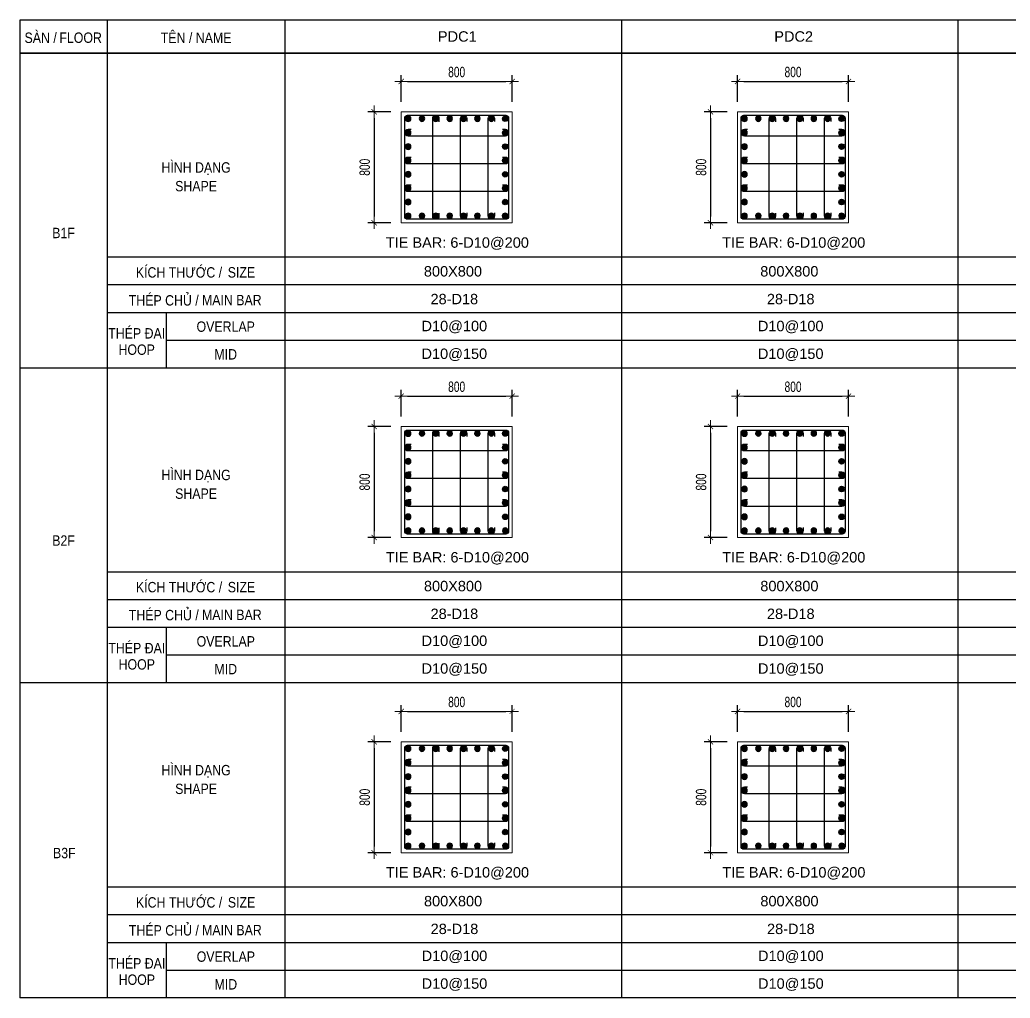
# Model space of a CAD drawing. Header units: millimetres. Extents: x 49323 to 598907, y -6102 to 181761.
# Drawn here: x 568875 to 576018, y 157874 to 164928 of the extents above; entities that cross this region are included whole.
import ezdxf
from ezdxf.enums import TextEntityAlignment as Align

# ---------------------------------------------------------------- set-up
doc = ezdxf.new("R2010")
doc.units = ezdxf.units.MM
doc.linetypes.add('CENTER2', pattern=[1.125, 0.75, -0.125, 0.125, -0.125])
doc.layers.get('Defpoints').update_dxf_attribs({"color": 151, "lineweight": 9})
for name, color, linetype in [('2', 2, 'Continuous'), ('CEN', 1, 'CENTER2'), ('STL', 3, 'Continuous'), ('TIT1', 3, 'Continuous')]:
    doc.layers.add(name, color=color, linetype=linetype)
for name, color, linetype, lineweight in [('NDC_S_CONTINUOUS', 3, 'Continuous', 20), ('NDC_S_DIM', 1, 'Continuous', 15), ('NDC_S_VN TEXT', 7, 'Continuous', 20)]:
    doc.layers.add(name, color=color, linetype=linetype, lineweight=lineweight)
doc.styles.add('NDC_ARIAL', font='arial.ttf', dxfattribs={"width": 0.85})
doc.styles.add('NDC_DIM', font='', dxfattribs={"width": 0.75})
doc.styles.get('NDC_DIM').set_extended_font_data('Dotum')
doc.dimstyles.new('NDC_dim_30', dxfattribs={"dimscale": 30, "dimtxt": 2.5, "dimasz": 1.5, "dimexe": 1.5, "dimexo": 2.5, "dimgap": 1, "dimtad": 1, "dimdec": 0, "dimzin": 0, "dimdsep": 46, "dimtxsty": 'NDC_DIM', "dimblk": 'DIMMARK', "dimcen": 0.09, "dimdle": 1.2, "dimclrd": 1, "dimclre": 1, "dimclrt": 3, "dimadec": 0, "dimazin": 0, "dimtfac": 1, "dimtdec": 0, "dimtix": 1, "dimtofl": 0, "dimtmove": 0, "dimatfit": 3, "dimfxl": 8, "dimfxlon": 1, "dimtolj": 1, "dimtzin": 0, "dimarcsym": 0})

# ---------------------------------------------------------------- blocks, each defined once
blk = doc.blocks.new('8')
at = {"layer": '2'}
blk.add_hatch(color=256, dxfattribs=at).paths.add_polyline_path([(20, 0, 0.386127), (1.9, 19.9), (-1.9, 19.9, 0.386127), (-20, 0, 1)])
blk.add_circle((0, 0), 20, dxfattribs=at)
blk = doc.blocks.new('5')
at = {"layer": 'CEN', "rotation": 180}
blk.add_blockref('8', (0, 0), dxfattribs=at)
blk = doc.blocks.new('DIMMARK')
at = {"layer": 'NDC_S_DIM', "color": 1}
blk.add_line((-1.5, 0), (1, 0), dxfattribs=at)
at = {"layer": 'NDC_S_DIM', "color": 2, "const_width": 0.1}
blk.add_lwpolyline([(-0.42, -0.42), (0.42, 0.42)], dxfattribs=at)
blk = doc.blocks.new('*D766')
at = {"layer": 'Defpoints', "color": 0, "ltscale": 40, "transparency": 16777216}
for p in [(572426.1, 159941.6), (571626.1, 159720.2), (572426.1, 159720.2)]:
    blk.add_point(p, dxfattribs=at)
at = {"layer": 'NDC_S_DIM', "color": 1, "lineweight": -2, "ltscale": 40, "transparency": 16777216}
for p, q in [((571626.1, 159795.2), (571626.1, 159986.6)), ((571671.1, 159941.6), (572381.1, 159941.6)), ((572426.1, 159795.2), (572426.1, 159986.6))]:
    blk.add_line(p, q, dxfattribs=at)
at = {"layer": 'NDC_S_DIM', "color": 1, "lineweight": -2, "ltscale": 40, "transparency": 16777216, "xscale": 45, "yscale": 45, "zscale": 45, "rotation": 180}
blk.add_blockref('DIMMARK', (571626.1, 159941.6), dxfattribs=at)
at = {"layer": 'NDC_S_DIM', "color": 1, "lineweight": -2, "ltscale": 40, "transparency": 16777216, "xscale": 45, "yscale": 45, "zscale": 45}
blk.add_blockref('DIMMARK', (572426.1, 159941.6), dxfattribs=at)
at = {"layer": 'NDC_S_DIM', "color": 3, "ltscale": 40, "transparency": 16777216, "insert": (572026.1, 160009.2), "char_height": 75, "attachment_point": 5, "style": 'NDC_DIM'}
blk.add_mtext('\\A1;800', dxfattribs=at)
blk = doc.blocks.new('*D767')
at = {"layer": 'Defpoints', "color": 0, "ltscale": 40, "transparency": 16777216}
for p in [(571626.1, 159722.8), (571430.7, 158922.8), (571626.1, 158922.8)]:
    blk.add_point(p, dxfattribs=at)
at = {"layer": 'NDC_S_DIM', "color": 1, "lineweight": -2, "ltscale": 40, "transparency": 16777216}
for p, q in [((571551.1, 159722.8), (571385.7, 159722.8)), ((571430.7, 159677.8), (571430.7, 158967.8)), ((571551.1, 158922.8), (571385.7, 158922.8))]:
    blk.add_line(p, q, dxfattribs=at)
at = {"layer": 'NDC_S_DIM', "color": 1, "lineweight": -2, "ltscale": 40, "transparency": 16777216, "xscale": 45, "yscale": 45, "zscale": 45}
for p, rotation in [((571430.7, 159722.8), 90), ((571430.7, 158922.8), 270)]:
    blk.add_blockref('DIMMARK', p, dxfattribs=dict(at, rotation=rotation))
at = {"layer": 'NDC_S_DIM', "color": 3, "ltscale": 40, "transparency": 16777216, "insert": (571363.2, 159322.8), "char_height": 75, "attachment_point": 5, "rotation": 90, "style": 'NDC_DIM'}
blk.add_mtext('\\A1;800', dxfattribs=at)
blk = doc.blocks.new('*D786')
at = {"layer": 'Defpoints', "color": 0, "ltscale": 40, "transparency": 16777216}
for p in [(572426.1, 162214.5), (571626.1, 161993.1), (572426.1, 161993.1)]:
    blk.add_point(p, dxfattribs=at)
at = {"layer": 'NDC_S_DIM', "color": 1, "lineweight": -2, "ltscale": 40, "transparency": 16777216}
for p, q in [((571626.1, 162068.1), (571626.1, 162259.5)), ((572426.1, 162068.1), (572426.1, 162259.5)), ((571671.1, 162214.5), (572381.1, 162214.5))]:
    blk.add_line(p, q, dxfattribs=at)
at = {"layer": 'NDC_S_DIM', "color": 1, "lineweight": -2, "ltscale": 40, "transparency": 16777216, "xscale": 45, "yscale": 45, "zscale": 45, "rotation": 180}
blk.add_blockref('DIMMARK', (571626.1, 162214.5), dxfattribs=at)
at = {"layer": 'NDC_S_DIM', "color": 1, "lineweight": -2, "ltscale": 40, "transparency": 16777216, "xscale": 45, "yscale": 45, "zscale": 45}
blk.add_blockref('DIMMARK', (572426.1, 162214.5), dxfattribs=at)
at = {"layer": 'NDC_S_DIM', "color": 3, "ltscale": 40, "transparency": 16777216, "insert": (572026.1, 162282), "char_height": 75, "attachment_point": 5, "style": 'NDC_DIM'}
blk.add_mtext('\\A1;800', dxfattribs=at)
blk = doc.blocks.new('*D787')
at = {"layer": 'Defpoints', "color": 0, "ltscale": 40, "transparency": 16777216}
for p in [(571626.1, 161995.6), (571430.7, 161195.6), (571626.1, 161195.6)]:
    blk.add_point(p, dxfattribs=at)
at = {"layer": 'NDC_S_DIM', "color": 1, "lineweight": -2, "ltscale": 40, "transparency": 16777216}
for p, q in [((571551.1, 161995.6), (571385.7, 161995.6)), ((571430.7, 161950.6), (571430.7, 161240.6)), ((571551.1, 161195.6), (571385.7, 161195.6))]:
    blk.add_line(p, q, dxfattribs=at)
at = {"layer": 'NDC_S_DIM', "color": 1, "lineweight": -2, "ltscale": 40, "transparency": 16777216, "xscale": 45, "yscale": 45, "zscale": 45}
for p, rotation in [((571430.7, 161995.6), 90), ((571430.7, 161195.6), 270)]:
    blk.add_blockref('DIMMARK', p, dxfattribs=dict(at, rotation=rotation))
at = {"layer": 'NDC_S_DIM', "color": 3, "ltscale": 40, "transparency": 16777216, "insert": (571363.2, 161595.6), "char_height": 75, "attachment_point": 5, "rotation": 90, "style": 'NDC_DIM'}
blk.add_mtext('\\A1;800', dxfattribs=at)
blk = doc.blocks.new('*D788')
at = {"layer": 'Defpoints', "color": 0, "ltscale": 40, "transparency": 16777216}
for p in [(572426.1, 164483.9), (571626.1, 164262.5), (572426.1, 164262.5)]:
    blk.add_point(p, dxfattribs=at)
at = {"layer": 'NDC_S_DIM', "color": 1, "lineweight": -2, "ltscale": 40, "transparency": 16777216}
for p, q in [((571626.1, 164337.5), (571626.1, 164528.9)), ((572426.1, 164337.5), (572426.1, 164528.9)), ((571671.1, 164483.9), (572381.1, 164483.9))]:
    blk.add_line(p, q, dxfattribs=at)
at = {"layer": 'NDC_S_DIM', "color": 1, "lineweight": -2, "ltscale": 40, "transparency": 16777216, "xscale": 45, "yscale": 45, "zscale": 45, "rotation": 180}
blk.add_blockref('DIMMARK', (571626.1, 164483.9), dxfattribs=at)
at = {"layer": 'NDC_S_DIM', "color": 1, "lineweight": -2, "ltscale": 40, "transparency": 16777216, "xscale": 45, "yscale": 45, "zscale": 45}
blk.add_blockref('DIMMARK', (572426.1, 164483.9), dxfattribs=at)
at = {"layer": 'NDC_S_DIM', "color": 3, "ltscale": 40, "transparency": 16777216, "insert": (572026.1, 164551.5), "char_height": 75, "attachment_point": 5, "style": 'NDC_DIM'}
blk.add_mtext('\\A1;800', dxfattribs=at)
blk = doc.blocks.new('*D789')
at = {"layer": 'Defpoints', "color": 0, "ltscale": 40, "transparency": 16777216}
for p in [(571626.1, 164265.1), (571430.7, 163465.1), (571626.1, 163465.1)]:
    blk.add_point(p, dxfattribs=at)
at = {"layer": 'NDC_S_DIM', "color": 1, "lineweight": -2, "ltscale": 40, "transparency": 16777216}
for p, q in [((571551.1, 164265.1), (571385.7, 164265.1)), ((571430.7, 164220.1), (571430.7, 163510.1)), ((571551.1, 163465.1), (571385.7, 163465.1))]:
    blk.add_line(p, q, dxfattribs=at)
at = {"layer": 'NDC_S_DIM', "color": 1, "lineweight": -2, "ltscale": 40, "transparency": 16777216, "xscale": 45, "yscale": 45, "zscale": 45}
for p, rotation in [((571430.7, 164265.1), 90), ((571430.7, 163465.1), 270)]:
    blk.add_blockref('DIMMARK', p, dxfattribs=dict(at, rotation=rotation))
at = {"layer": 'NDC_S_DIM', "color": 3, "ltscale": 40, "transparency": 16777216, "insert": (571363.2, 163865.1), "char_height": 75, "attachment_point": 5, "rotation": 90, "style": 'NDC_DIM'}
blk.add_mtext('\\A1;800', dxfattribs=at)
blk = doc.blocks.new('*D784')
at = {"layer": 'Defpoints', "color": 0, "ltscale": 40, "transparency": 16777216}
for p in [(574852.2, 159941.6), (574052.2, 159720.2), (574852.2, 159720.2)]:
    blk.add_point(p, dxfattribs=at)
at = {"layer": 'NDC_S_DIM', "color": 1, "lineweight": -2, "ltscale": 40, "transparency": 16777216}
for p, q in [((574052.2, 159795.2), (574052.2, 159986.6)), ((574097.2, 159941.6), (574807.2, 159941.6)), ((574852.2, 159795.2), (574852.2, 159986.6))]:
    blk.add_line(p, q, dxfattribs=at)
at = {"layer": 'NDC_S_DIM', "color": 1, "lineweight": -2, "ltscale": 40, "transparency": 16777216, "xscale": 45, "yscale": 45, "zscale": 45, "rotation": 180}
blk.add_blockref('DIMMARK', (574052.2, 159941.6), dxfattribs=at)
at = {"layer": 'NDC_S_DIM', "color": 1, "lineweight": -2, "ltscale": 40, "transparency": 16777216, "xscale": 45, "yscale": 45, "zscale": 45}
blk.add_blockref('DIMMARK', (574852.2, 159941.6), dxfattribs=at)
at = {"layer": 'NDC_S_DIM', "color": 3, "ltscale": 40, "transparency": 16777216, "insert": (574452.2, 160009.2), "char_height": 75, "attachment_point": 5, "style": 'NDC_DIM'}
blk.add_mtext('\\A1;800', dxfattribs=at)
blk = doc.blocks.new('*D785')
at = {"layer": 'Defpoints', "color": 0, "ltscale": 40, "transparency": 16777216}
for p in [(574052.2, 159722.8), (573856.8, 158922.8), (574052.2, 158922.8)]:
    blk.add_point(p, dxfattribs=at)
at = {"layer": 'NDC_S_DIM', "color": 1, "lineweight": -2, "ltscale": 40, "transparency": 16777216}
for p, q in [((573977.2, 159722.8), (573811.8, 159722.8)), ((573856.8, 159677.8), (573856.8, 158967.8)), ((573977.2, 158922.8), (573811.8, 158922.8))]:
    blk.add_line(p, q, dxfattribs=at)
at = {"layer": 'NDC_S_DIM', "color": 1, "lineweight": -2, "ltscale": 40, "transparency": 16777216, "xscale": 45, "yscale": 45, "zscale": 45}
for p, rotation in [((573856.8, 159722.8), 90), ((573856.8, 158922.8), 270)]:
    blk.add_blockref('DIMMARK', p, dxfattribs=dict(at, rotation=rotation))
at = {"layer": 'NDC_S_DIM', "color": 3, "ltscale": 40, "transparency": 16777216, "insert": (573789.3, 159322.8), "char_height": 75, "attachment_point": 5, "rotation": 90, "style": 'NDC_DIM'}
blk.add_mtext('\\A1;800', dxfattribs=at)
blk = doc.blocks.new('*D780')
at = {"layer": 'Defpoints', "color": 0, "ltscale": 40, "transparency": 16777216}
for p in [(574852.2, 162214.5), (574052.2, 161993.1), (574852.2, 161993.1)]:
    blk.add_point(p, dxfattribs=at)
at = {"layer": 'NDC_S_DIM', "color": 1, "lineweight": -2, "ltscale": 40, "transparency": 16777216}
for p, q in [((574052.2, 162068.1), (574052.2, 162259.5)), ((574852.2, 162068.1), (574852.2, 162259.5)), ((574097.2, 162214.5), (574807.2, 162214.5))]:
    blk.add_line(p, q, dxfattribs=at)
at = {"layer": 'NDC_S_DIM', "color": 1, "lineweight": -2, "ltscale": 40, "transparency": 16777216, "xscale": 45, "yscale": 45, "zscale": 45, "rotation": 180}
blk.add_blockref('DIMMARK', (574052.2, 162214.5), dxfattribs=at)
at = {"layer": 'NDC_S_DIM', "color": 1, "lineweight": -2, "ltscale": 40, "transparency": 16777216, "xscale": 45, "yscale": 45, "zscale": 45}
blk.add_blockref('DIMMARK', (574852.2, 162214.5), dxfattribs=at)
at = {"layer": 'NDC_S_DIM', "color": 3, "ltscale": 40, "transparency": 16777216, "insert": (574452.2, 162282), "char_height": 75, "attachment_point": 5, "style": 'NDC_DIM'}
blk.add_mtext('\\A1;800', dxfattribs=at)
blk = doc.blocks.new('*D781')
at = {"layer": 'Defpoints', "color": 0, "ltscale": 40, "transparency": 16777216}
for p in [(574052.2, 161995.6), (573856.8, 161195.6), (574052.2, 161195.6)]:
    blk.add_point(p, dxfattribs=at)
at = {"layer": 'NDC_S_DIM', "color": 1, "lineweight": -2, "ltscale": 40, "transparency": 16777216}
for p, q in [((573977.2, 161995.6), (573811.8, 161995.6)), ((573856.8, 161950.6), (573856.8, 161240.6)), ((573977.2, 161195.6), (573811.8, 161195.6))]:
    blk.add_line(p, q, dxfattribs=at)
at = {"layer": 'NDC_S_DIM', "color": 1, "lineweight": -2, "ltscale": 40, "transparency": 16777216, "xscale": 45, "yscale": 45, "zscale": 45}
for p, rotation in [((573856.8, 161995.6), 90), ((573856.8, 161195.6), 270)]:
    blk.add_blockref('DIMMARK', p, dxfattribs=dict(at, rotation=rotation))
at = {"layer": 'NDC_S_DIM', "color": 3, "ltscale": 40, "transparency": 16777216, "insert": (573789.3, 161595.6), "char_height": 75, "attachment_point": 5, "rotation": 90, "style": 'NDC_DIM'}
blk.add_mtext('\\A1;800', dxfattribs=at)
blk = doc.blocks.new('*D782')
at = {"layer": 'Defpoints', "color": 0, "ltscale": 40, "transparency": 16777216}
for p in [(574852.2, 164483.9), (574052.2, 164262.5), (574852.2, 164262.5)]:
    blk.add_point(p, dxfattribs=at)
at = {"layer": 'NDC_S_DIM', "color": 1, "lineweight": -2, "ltscale": 40, "transparency": 16777216}
for p, q in [((574052.2, 164337.5), (574052.2, 164528.9)), ((574852.2, 164337.5), (574852.2, 164528.9)), ((574097.2, 164483.9), (574807.2, 164483.9))]:
    blk.add_line(p, q, dxfattribs=at)
at = {"layer": 'NDC_S_DIM', "color": 1, "lineweight": -2, "ltscale": 40, "transparency": 16777216, "xscale": 45, "yscale": 45, "zscale": 45, "rotation": 180}
blk.add_blockref('DIMMARK', (574052.2, 164483.9), dxfattribs=at)
at = {"layer": 'NDC_S_DIM', "color": 1, "lineweight": -2, "ltscale": 40, "transparency": 16777216, "xscale": 45, "yscale": 45, "zscale": 45}
blk.add_blockref('DIMMARK', (574852.2, 164483.9), dxfattribs=at)
at = {"layer": 'NDC_S_DIM', "color": 3, "ltscale": 40, "transparency": 16777216, "insert": (574452.2, 164551.5), "char_height": 75, "attachment_point": 5, "style": 'NDC_DIM'}
blk.add_mtext('\\A1;800', dxfattribs=at)
blk = doc.blocks.new('*D783')
at = {"layer": 'Defpoints', "color": 0, "ltscale": 40, "transparency": 16777216}
for p in [(574052.2, 164265.1), (573856.8, 163465.1), (574052.2, 163465.1)]:
    blk.add_point(p, dxfattribs=at)
at = {"layer": 'NDC_S_DIM', "color": 1, "lineweight": -2, "ltscale": 40, "transparency": 16777216}
for p, q in [((573977.2, 164265.1), (573811.8, 164265.1)), ((573856.8, 164220.1), (573856.8, 163510.1)), ((573977.2, 163465.1), (573811.8, 163465.1))]:
    blk.add_line(p, q, dxfattribs=at)
at = {"layer": 'NDC_S_DIM', "color": 1, "lineweight": -2, "ltscale": 40, "transparency": 16777216, "xscale": 45, "yscale": 45, "zscale": 45}
for p, rotation in [((573856.8, 164265.1), 90), ((573856.8, 163465.1), 270)]:
    blk.add_blockref('DIMMARK', p, dxfattribs=dict(at, rotation=rotation))
at = {"layer": 'NDC_S_DIM', "color": 3, "ltscale": 40, "transparency": 16777216, "insert": (573789.3, 163865.1), "char_height": 75, "attachment_point": 5, "rotation": 90, "style": 'NDC_DIM'}
blk.add_mtext('\\A1;800', dxfattribs=at)

msp = doc.modelspace()

# ---------------------------------------------------------------- linework, layer by layer
at = {"layer": '2', "lineweight": -2, "ltscale": 1000}
for points in [[(572401.1, 164220.1), (572401.1, 163510.1, -0.414214), (572381.1, 163490.1), (571671.1, 163490.1, -0.414214), (571651.1, 163510.1), (571651.1, 164220.1, -0.414214), (571671.1, 164240.1), (572381.1, 164240.1, -0.414214)], [(574827.2, 164220.1), (574827.2, 163510.1, -0.414214), (574807.2, 163490.1), (574097.2, 163490.1, -0.414214), (574077.2, 163510.1), (574077.2, 164220.1, -0.414214), (574097.2, 164240.1), (574807.2, 164240.1, -0.414214)], [(572401.1, 161950.6), (572401.1, 161240.6, -0.414214), (572381.1, 161220.6), (571671.1, 161220.6, -0.414214), (571651.1, 161240.6), (571651.1, 161950.6, -0.414214), (571671.1, 161970.6), (572381.1, 161970.6, -0.414214)], [(574827.2, 161950.6), (574827.2, 161240.6, -0.414214), (574807.2, 161220.6), (574097.2, 161220.6, -0.414214), (574077.2, 161240.6), (574077.2, 161950.6, -0.414214), (574097.2, 161970.6), (574807.2, 161970.6, -0.414214)], [(572401.1, 159677.8), (572401.1, 158967.8, -0.414214), (572381.1, 158947.8), (571671.1, 158947.8, -0.414214), (571651.1, 158967.8), (571651.1, 159677.8, -0.414214), (571671.1, 159697.8), (572381.1, 159697.8, -0.414214)], [(574827.2, 159677.8), (574827.2, 158967.8, -0.414214), (574807.2, 158947.8), (574097.2, 158947.8, -0.414214), (574077.2, 158967.8), (574077.2, 159677.8, -0.414214), (574097.2, 159697.8), (574807.2, 159697.8, -0.414214)]]:
    msp.add_lwpolyline(points, format="xyb", close=True, dxfattribs=at)
at = {"layer": '2'}
for points in [[(571898.4, 163534.7), (571898.4, 163512.6, -1), (571853.4, 163512.6), (571853.4, 164214.6, -1), (571898.4, 164214.6), (571898.4, 164192.4)], [(572098.4, 163536.2), (572098.4, 163514.1, -1), (572053.4, 163514.1), (572053.4, 164216.1, -1), (572098.4, 164216.1), (572098.4, 164193.9)], [(572298.4, 163536.2), (572298.4, 163514.1, -1), (572253.4, 163514.1), (572253.4, 164216.1, -1), (572298.4, 164216.1), (572298.4, 164193.9)], [(574324.5, 163534.7), (574324.5, 163512.6, -1), (574279.5, 163512.6), (574279.5, 164214.6, -1), (574324.5, 164214.6), (574324.5, 164192.4)], [(574524.5, 163536.2), (574524.5, 163514.1, -1), (574479.5, 163514.1), (574479.5, 164216.1, -1), (574524.5, 164216.1), (574524.5, 164193.9)], [(574724.5, 163536.2), (574724.5, 163514.1, -1), (574679.5, 163514.1), (574679.5, 164216.1, -1), (574724.5, 164216.1), (574724.5, 164193.9)], [(571698, 164136.6), (571675.9, 164136.6, 1), (571675.9, 164091.6), (572377.9, 164091.6, 1), (572377.9, 164136.6), (572355.8, 164136.6)], [(574124.1, 164136.6), (574102, 164136.6, 1), (574102, 164091.6), (574804, 164091.6, 1), (574804, 164136.6), (574781.9, 164136.6)], [(571698, 163936.6), (571675.9, 163936.6, 1), (571675.9, 163891.6), (572377.9, 163891.6, 1), (572377.9, 163936.6), (572355.8, 163936.6)], [(574124.1, 163936.6), (574102, 163936.6, 1), (574102, 163891.6), (574804, 163891.6, 1), (574804, 163936.6), (574781.9, 163936.6)], [(571698, 163736.6), (571675.9, 163736.6, 1), (571675.9, 163691.6), (572377.9, 163691.6, 1), (572377.9, 163736.6), (572355.8, 163736.6)], [(574124.1, 163736.6), (574102, 163736.6, 1), (574102, 163691.6), (574804, 163691.6, 1), (574804, 163736.6), (574781.9, 163736.6)], [(571898.4, 161265.3), (571898.4, 161243.1, -1), (571853.4, 161243.1), (571853.4, 161945.1, -1), (571898.4, 161945.1), (571898.4, 161923)], [(572098.4, 161266.8), (572098.4, 161244.6, -1), (572053.4, 161244.6), (572053.4, 161946.6, -1), (572098.4, 161946.6), (572098.4, 161924.5)], [(572298.4, 161266.8), (572298.4, 161244.6, -1), (572253.4, 161244.6), (572253.4, 161946.6, -1), (572298.4, 161946.6), (572298.4, 161924.5)], [(574324.5, 161265.3), (574324.5, 161243.1, -1), (574279.5, 161243.1), (574279.5, 161945.1, -1), (574324.5, 161945.1), (574324.5, 161923)], [(574524.5, 161266.8), (574524.5, 161244.6, -1), (574479.5, 161244.6), (574479.5, 161946.6, -1), (574524.5, 161946.6), (574524.5, 161924.5)], [(574724.5, 161266.8), (574724.5, 161244.6, -1), (574679.5, 161244.6), (574679.5, 161946.6, -1), (574724.5, 161946.6), (574724.5, 161924.5)], [(571698, 161867.2), (571675.9, 161867.2, 1), (571675.9, 161822.2), (572377.9, 161822.2, 1), (572377.9, 161867.2), (572355.8, 161867.2)], [(574124.1, 161867.2), (574102, 161867.2, 1), (574102, 161822.2), (574804, 161822.2, 1), (574804, 161867.2), (574781.9, 161867.2)], [(571698, 161667.2), (571675.9, 161667.2, 1), (571675.9, 161622.2), (572377.9, 161622.2, 1), (572377.9, 161667.2), (572355.8, 161667.2)], [(574124.1, 161667.2), (574102, 161667.2, 1), (574102, 161622.2), (574804, 161622.2, 1), (574804, 161667.2), (574781.9, 161667.2)], [(571698, 161467.2), (571675.9, 161467.2, 1), (571675.9, 161422.2), (572377.9, 161422.2, 1), (572377.9, 161467.2), (572355.8, 161467.2)], [(574124.1, 161467.2), (574102, 161467.2, 1), (574102, 161422.2), (574804, 161422.2, 1), (574804, 161467.2), (574781.9, 161467.2)], [(571898.4, 158992.4), (571898.4, 158970.3, -1), (571853.4, 158970.3), (571853.4, 159672.3, -1), (571898.4, 159672.3), (571898.4, 159650.1)], [(572098.4, 158993.9), (572098.4, 158971.8, -1), (572053.4, 158971.8), (572053.4, 159673.8, -1), (572098.4, 159673.8), (572098.4, 159651.6)], [(572298.4, 158993.9), (572298.4, 158971.8, -1), (572253.4, 158971.8), (572253.4, 159673.8, -1), (572298.4, 159673.8), (572298.4, 159651.6)], [(574324.5, 158992.4), (574324.5, 158970.3, -1), (574279.5, 158970.3), (574279.5, 159672.3, -1), (574324.5, 159672.3), (574324.5, 159650.1)], [(574524.5, 158993.9), (574524.5, 158971.8, -1), (574479.5, 158971.8), (574479.5, 159673.8, -1), (574524.5, 159673.8), (574524.5, 159651.6)], [(574724.5, 158993.9), (574724.5, 158971.8, -1), (574679.5, 158971.8), (574679.5, 159673.8, -1), (574724.5, 159673.8), (574724.5, 159651.6)], [(571698, 159594.3), (571675.9, 159594.3, 1), (571675.9, 159549.3), (572377.9, 159549.3, 1), (572377.9, 159594.3), (572355.8, 159594.3)], [(574124.1, 159594.3), (574102, 159594.3, 1), (574102, 159549.3), (574804, 159549.3, 1), (574804, 159594.3), (574781.9, 159594.3)], [(571698, 159394.3), (571675.9, 159394.3, 1), (571675.9, 159349.3), (572377.9, 159349.3, 1), (572377.9, 159394.3), (572355.8, 159394.3)], [(574124.1, 159394.3), (574102, 159394.3, 1), (574102, 159349.3), (574804, 159349.3, 1), (574804, 159394.3), (574781.9, 159394.3)], [(571698, 159194.3), (571675.9, 159194.3, 1), (571675.9, 159149.3), (572377.9, 159149.3, 1), (572377.9, 159194.3), (572355.8, 159194.3)], [(574124.1, 159194.3), (574102, 159194.3, 1), (574102, 159149.3), (574804, 159149.3, 1), (574804, 159194.3), (574781.9, 159194.3)]]:
    msp.add_lwpolyline(points, format="xyb", dxfattribs=at)
at = {"layer": 'NDC_S_CONTINUOUS', "ltscale": 70}
for points in [[(572426.1, 164265.1), (572426.1, 163465.1), (571626.1, 163465.1), (571626.1, 164265.1), (572426.1, 164265.1)], [(574852.2, 164265.1), (574852.2, 163465.1), (574052.2, 163465.1), (574052.2, 164265.1), (574852.2, 164265.1)], [(572426.1, 161995.6), (572426.1, 161195.6), (571626.1, 161195.6), (571626.1, 161995.6), (572426.1, 161995.6)], [(574852.2, 161995.6), (574852.2, 161195.6), (574052.2, 161195.6), (574052.2, 161995.6), (574852.2, 161995.6)], [(572426.1, 159722.8), (572426.1, 158922.8), (571626.1, 158922.8), (571626.1, 159722.8), (572426.1, 159722.8)], [(574852.2, 159722.8), (574852.2, 158922.8), (574052.2, 158922.8), (574052.2, 159722.8), (574852.2, 159722.8)]]:
    msp.add_lwpolyline(points, dxfattribs=at)
at = {"layer": 'TIT1'}
for p, q in [((568875.8, 164928.2), (568875.8, 157877.5)), ((569504.8, 164928.2), (569504.8, 157877.5)), ((570788.7, 157877.5), (570788.7, 164928.2)), ((573214.8, 164928.2), (573214.8, 157877.5)), ((575640.9, 164928.2), (575640.9, 157877.5)), ((580493.1, 164688.2), (568875.3, 164688.2)), ((568877, 164688.2), (580493.1, 164688.2)), ((580493.1, 162416.2), (568875.8, 162416.2)), ((580493.1, 160146.8), (568876.4, 160146.8)), ((580493.1, 157877.5), (568876.4, 157877.5))]:
    msp.add_line(p, q, dxfattribs=at)
at = {"layer": 'TIT1', "color": 2}
msp.add_line((568877, 164928.2), (580493.1, 164928.2), dxfattribs=at)
at = {"layer": 'TIT1', "color": 8}
for p, q in [((580493.1, 163216.2), (569503.7, 163216.2)), ((580493.1, 163016.2), (569503.7, 163016.2)), ((580493.1, 162816.2), (569503.7, 162816.2)), ((569932.9, 162416.2), (569932.9, 162816.2)), ((580493.1, 162616.2), (569932.9, 162616.2)), ((580493.1, 160946.8), (569504.2, 160946.8)), ((580493.1, 160746.8), (569504.2, 160746.8)), ((580493.1, 160546.8), (569504.2, 160546.8)), ((569933.5, 160146.8), (569933.5, 160546.8)), ((580493.1, 160346.8), (569933.5, 160346.8)), ((580493.1, 158673.9), (569504.8, 158673.9)), ((580493.1, 158473.9), (569504.8, 158473.9)), ((580493.1, 158273.9), (569504.8, 158273.9)), ((569934, 157873.9), (569934, 158273.9)), ((580493.1, 158073.9), (569934, 158073.9))]:
    msp.add_line(p, q, dxfattribs=at)

# ---------------------------------------------------------------- block references
at = {"layer": 'STL', "xscale": -1}
for p in [(571675.9, 164215.1), (574102, 164215.1), (571675.9, 164114.1), (574102, 164114.1), (571675.9, 164014.1), (574102, 164014.1), (571675.9, 163914.1), (574102, 163914.1), (571675.9, 163814.1), (574102, 163814.1), (571675.9, 163714.1), (574102, 163714.1), (571675.9, 163614.1), (574102, 163614.1), (571675.9, 163514.1), (574102, 163514.1), (571675.9, 161945.6), (574102, 161945.6), (571675.9, 161844.7), (574102, 161844.7), (571675.9, 161744.7), (574102, 161744.7), (571675.9, 161644.7), (574102, 161644.7), (571675.9, 161544.7), (574102, 161544.7), (571675.9, 161444.7), (574102, 161444.7), (571675.9, 161344.7), (574102, 161344.7), (571675.9, 161244.7), (574102, 161244.7), (571675.9, 159672.8), (574102, 159672.8), (571675.9, 159571.8), (574102, 159571.8), (571675.9, 159471.8), (574102, 159471.8), (571675.9, 159371.8), (574102, 159371.8), (571675.9, 159271.8), (574102, 159271.8), (571675.9, 159171.8), (574102, 159171.8), (571675.9, 159071.8), (574102, 159071.8), (571675.9, 158971.8), (574102, 158971.8)]:
    msp.add_blockref('5', p, dxfattribs=at)
at = {"layer": 'STL', "xscale": -1, "rotation": 270}
for p in [(571775.9, 164216.1), (571875.9, 164216.1), (571975.9, 164216.1), (572075.9, 164216.1), (572175.9, 164216.1), (572275.9, 164216.1), (574202, 164216.1), (574302, 164216.1), (574402, 164216.1), (574502, 164216.1), (574602, 164216.1), (574702, 164216.1), (571675.9, 163514.1), (571775.9, 163514.1), (571875.9, 163514.1), (571975.9, 163514.1), (572075.9, 163514.1), (572175.9, 163514.1), (572275.9, 163514.1), (572375.3, 163514.1), (574102, 163514.1), (574202, 163514.1), (574302, 163514.1), (574402, 163514.1), (574502, 163514.1), (574602, 163514.1), (574702, 163514.1), (574802.1, 163514.1), (571775.9, 161946.6), (571875.9, 161946.6), (571975.9, 161946.6), (572075.9, 161946.6), (572175.9, 161946.6), (572275.9, 161946.6), (574202, 161946.6), (574302, 161946.6), (574402, 161946.6), (574502, 161946.6), (574602, 161946.6), (574702, 161946.6), (571675.9, 161244.7), (571775.9, 161244.7), (571875.9, 161244.7), (571975.9, 161244.7), (572075.9, 161244.7), (572175.9, 161244.7), (572275.9, 161244.7), (572376.6, 161244.7), (574102, 161244.7), (574202, 161244.7), (574302, 161244.7), (574402, 161244.7), (574502, 161244.7), (574602, 161244.7), (574702, 161244.7), (574802.7, 161244.7), (571775.9, 159673.8), (571875.9, 159673.8), (571975.9, 159673.8), (572075.9, 159673.8), (572175.9, 159673.8), (572275.9, 159673.8), (574202, 159673.8), (574302, 159673.8), (574402, 159673.8), (574502, 159673.8), (574602, 159673.8), (574702, 159673.8), (571675.9, 158971.8), (571775.9, 158971.8), (571875.9, 158971.8), (571975.9, 158971.8), (572075.9, 158971.8), (572175.9, 158971.8), (572275.9, 158971.8), (572377.2, 158971.8), (574102, 158971.8), (574202, 158971.8), (574302, 158971.8), (574402, 158971.8), (574502, 158971.8), (574602, 158971.8), (574702, 158971.8), (574803.3, 158971.8)]:
    msp.add_blockref('5', p, dxfattribs=at)
at = {"layer": 'STL'}
for p in [(572376.3, 164215.1), (574802.4, 164215.1), (572376.3, 164114.1), (574802.4, 164114.1), (572376.3, 164014.1), (574802.4, 164014.1), (572376.3, 163914.1), (574802.4, 163914.1), (572376.3, 163814.1), (574802.4, 163814.1), (572376.3, 163714.1), (574802.4, 163714.1), (572376.3, 163614.1), (574802.4, 163614.1), (572376.3, 161945.6), (574802.4, 161945.6), (572376.3, 161844.7), (574802.4, 161844.7), (572376.3, 161744.7), (574802.4, 161744.7), (572376.3, 161644.7), (574802.4, 161644.7), (572376.3, 161544.7), (574802.4, 161544.7), (572376.3, 161444.7), (574802.4, 161444.7), (572376.3, 161344.7), (574802.4, 161344.7), (572376.3, 159672.8), (574802.4, 159672.8), (572376.3, 159571.8), (574802.4, 159571.8), (572376.3, 159471.8), (574802.4, 159471.8), (572376.3, 159371.8), (574802.4, 159371.8), (572376.3, 159271.8), (574802.4, 159271.8), (572376.3, 159171.8), (574802.4, 159171.8), (572376.3, 159071.8), (574802.4, 159071.8)]:
    msp.add_blockref('5', p, dxfattribs=at)

# ---------------------------------------------------------------- texts
at = {"layer": 'NDC_S_VN TEXT', "style": 'NDC_ARIAL', "width": 0.85}
for s, p in [('SÀN /', (569025.6, 164808.2)), ('HÌNH DẠNG', (570146.7, 163865.2)), ('KÍCH THƯỚC /', (570023.3, 163116.2)), ('THÉP CHỦ /', (569913.3, 162916.2)), ('THÉP ĐAI', (569718.4, 162677.3)), ('HÌNH DẠNG', (570146.7, 161648.1)), ('KÍCH THƯỚC /', (570023.8, 160846.8)), ('THÉP CHỦ /', (569913.8, 160646.8)), ('THÉP ĐAI', (569719, 160407.9)), ('HÌNH DẠNG', (570146.7, 159519.7)), ('KÍCH THƯỚC /', (570024.4, 158573.9)), ('THÉP CHỦ /', (569914.3, 158373.9)), ('THÉP ĐAI', (569719.5, 158135))]:
    msp.add_text(s, height=75, dxfattribs=at).set_placement(p, align=Align.MIDDLE)
at = {"layer": 'TIT1', "style": 'NDC_ARIAL', "width": 0.85}
for s, p in [('FLOOR', (569314.1, 164799.4)), ('TÊN / NAME', (570146.9, 164808.2)), ('SHAPE', (570146.7, 163729)), ('B1F', (569190.8, 163391.2)), ('SIZE', (570473.8, 163107.4)), ('MAIN BAR', (570404.1, 162907.4)), ('OVERLAP', (570360.3, 162716.2)), ('HOOP', (569718.4, 162550)), ('MID', (570360.3, 162516.2)), ('SHAPE', (570146.7, 161511.9)), ('B2F', (569190.8, 161174.1)), ('SIZE', (570474.3, 160838)), ('MAIN BAR', (570404.6, 160638)), ('OVERLAP', (570360.8, 160446.8)), ('HOOP', (569719, 160280.6)), ('MID', (570360.8, 160246.8)), ('SHAPE', (570146.7, 159383.4)), ('B3F', (569196.2, 158920.4)), ('SIZE', (570474.8, 158565.1)), ('MAIN BAR', (570405.2, 158365.1)), ('OVERLAP', (570361.4, 158173.9)), ('HOOP', (569719.5, 158007.7)), ('MID', (570361.4, 157973.9))]:
    msp.add_text(s, height=75, dxfattribs=at).set_placement(p, align=Align.MIDDLE)
at = {"layer": 'TIT1', "color": 2, "style": 'NDC_ARIAL'}
for s, p in [('PDC1', (572030.6, 164808.2)), ('PDC2', (574456.7, 164808.2))]:
    msp.add_text(s, height=75, dxfattribs=at).set_placement(p, align=Align.MIDDLE)
at = {"layer": 'TIT1', "style": 'NDC_ARIAL'}
for s, p in [('TIE BAR: 6-D10@200', (572031, 163316.8)), ('TIE BAR: 6-D10@200', (574457.1, 163316.8)), ('800X800', (571999.2, 163114.9)), ('800X800', (574425.3, 163114.9)), ('28-D18', (572009.2, 162914.9)), ('28-D18', (574435.3, 162914.9)), ('D10@100', (572009.2, 162714.9)), ('D10@100', (574435.3, 162714.9)), ('D10@150', (572009.2, 162514.9)), ('D10@150', (574435.3, 162514.9)), ('TIE BAR: 6-D10@200', (572031.5, 161047.4)), ('TIE BAR: 6-D10@200', (574457.6, 161047.4)), ('800X800', (571999.7, 160845.5)), ('800X800', (574425.8, 160845.5)), ('28-D18', (572009.7, 160645.5)), ('28-D18', (574435.8, 160645.5)), ('D10@100', (572009.7, 160445.5)), ('D10@100', (574435.8, 160445.5)), ('D10@150', (572009.7, 160245.5)), ('D10@150', (574435.8, 160245.5)), ('TIE BAR: 6-D10@200', (572032, 158775.7)), ('TIE BAR: 6-D10@200', (574458.1, 158775.7)), ('800X800', (572000.2, 158573.8)), ('800X800', (574426.3, 158573.8)), ('28-D18', (572010.3, 158373.8)), ('28-D18', (574436.4, 158373.8)), ('D10@100', (572010.3, 158173.8)), ('D10@100', (574436.4, 158173.8)), ('D10@150', (572010.3, 157973.8)), ('D10@150', (574436.4, 157973.8))]:
    msp.add_text(s, height=75, dxfattribs=at).set_placement(p, align=Align.MIDDLE)

# ---------------------------------------------------------------- dimensions: what is measured, and where the dimension line sits
at = {"layer": 'NDC_S_DIM', "ltscale": 40}
for base, p1, p2, picture, middle in [((572426.1, 164483.9), (571626.1, 164262.5), (572426.1, 164262.5), '*D788', (572026.1, 164551.5)), ((574852.2, 164483.9), (574052.2, 164262.5), (574852.2, 164262.5), '*D782', (574452.2, 164551.5)), ((572426.1, 162214.5), (571626.1, 161993.1), (572426.1, 161993.1), '*D786', (572026.1, 162282)), ((574852.2, 162214.5), (574052.2, 161993.1), (574852.2, 161993.1), '*D780', (574452.2, 162282)), ((572426.1, 159941.6), (571626.1, 159720.2), (572426.1, 159720.2), '*D766', (572026.1, 160009.2)), ((574852.2, 159941.6), (574052.2, 159720.2), (574852.2, 159720.2), '*D784', (574452.2, 160009.2))]:
    dim = msp.add_linear_dim(base=base, p1=p1, p2=p2, dimstyle='NDC_dim_30', dxfattribs=at)
    dim.commit()
    dim.dimension.update_dxf_attribs({"geometry": picture, "text_midpoint": middle})
for base, p1, p2, picture, middle in [((571430.7, 163465.1), (571626.1, 164265.1), (571626.1, 163465.1), '*D789', (571363.2, 163865.1)), ((573856.8, 163465.1), (574052.2, 164265.1), (574052.2, 163465.1), '*D783', (573789.3, 163865.1)), ((571430.7, 161195.6), (571626.1, 161995.6), (571626.1, 161195.6), '*D787', (571363.2, 161595.6)), ((573856.8, 161195.6), (574052.2, 161995.6), (574052.2, 161195.6), '*D781', (573789.3, 161595.6)), ((571430.7, 158922.8), (571626.1, 159722.8), (571626.1, 158922.8), '*D767', (571363.2, 159322.8)), ((573856.8, 158922.8), (574052.2, 159722.8), (574052.2, 158922.8), '*D785', (573789.3, 159322.8))]:
    dim = msp.add_linear_dim(base=base, p1=p1, p2=p2, angle=90, dimstyle='NDC_dim_30', dxfattribs=at)
    dim.commit()
    dim.dimension.update_dxf_attribs({"geometry": picture, "text_midpoint": middle})

doc.saveas('drawing.dxf')
